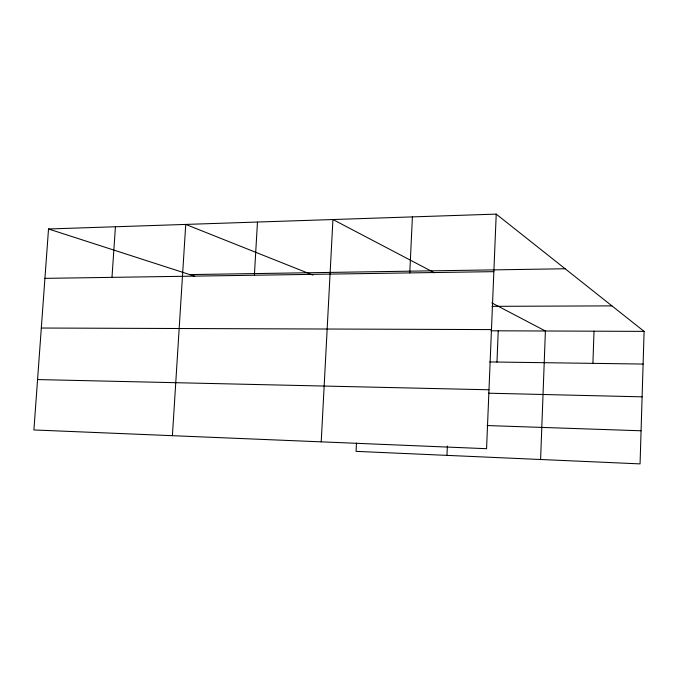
<?xml version="1.0" encoding="UTF-8"?>
<svg xmlns="http://www.w3.org/2000/svg" width="678" height="678" viewBox="0 0 678 678"><rect width="100%" height="100%" fill="white"/><g stroke="black" fill="none" stroke-linecap="round" stroke-linejoin="round"><path stroke-width="1.02" d="M496.22 214.112L486.567 448.692L33.9 429.954L48.519 228.978L496.22 214.112L644.1 331.381L640.066 463.888L356.069 451.362L356.484 443.031M592.911 363.366L594.004 331.186M540.595 459.498L545.4 331L491.847 302.905M496.966 362.044L498.237 330.813M446.963 455.37L447.37 446.031M409.766 272.912L412.402 216.901M321.219 441.844L332.932 219.536L434.437 272.785M254.386 275.234L257.471 222.045M172.407 435.683L185.738 224.426L312.922 275.082M111.989 277.361L115.429 226.757M189.713 274.59L565.138 268.768M44.926 278.361L493.855 271.649M492.025 306.346L611.937 305.871M41.316 328.033L491.474 329.593M490.948 330.788L644.1 331.381M489.669 361.942L643.108 364.052M37.561 379.57L488.991 389.782M488.38 393.198L642.108 396.842M487.05 425.547L641.074 430.784M48.519 228.978L194.679 276.192"/></g></svg>
